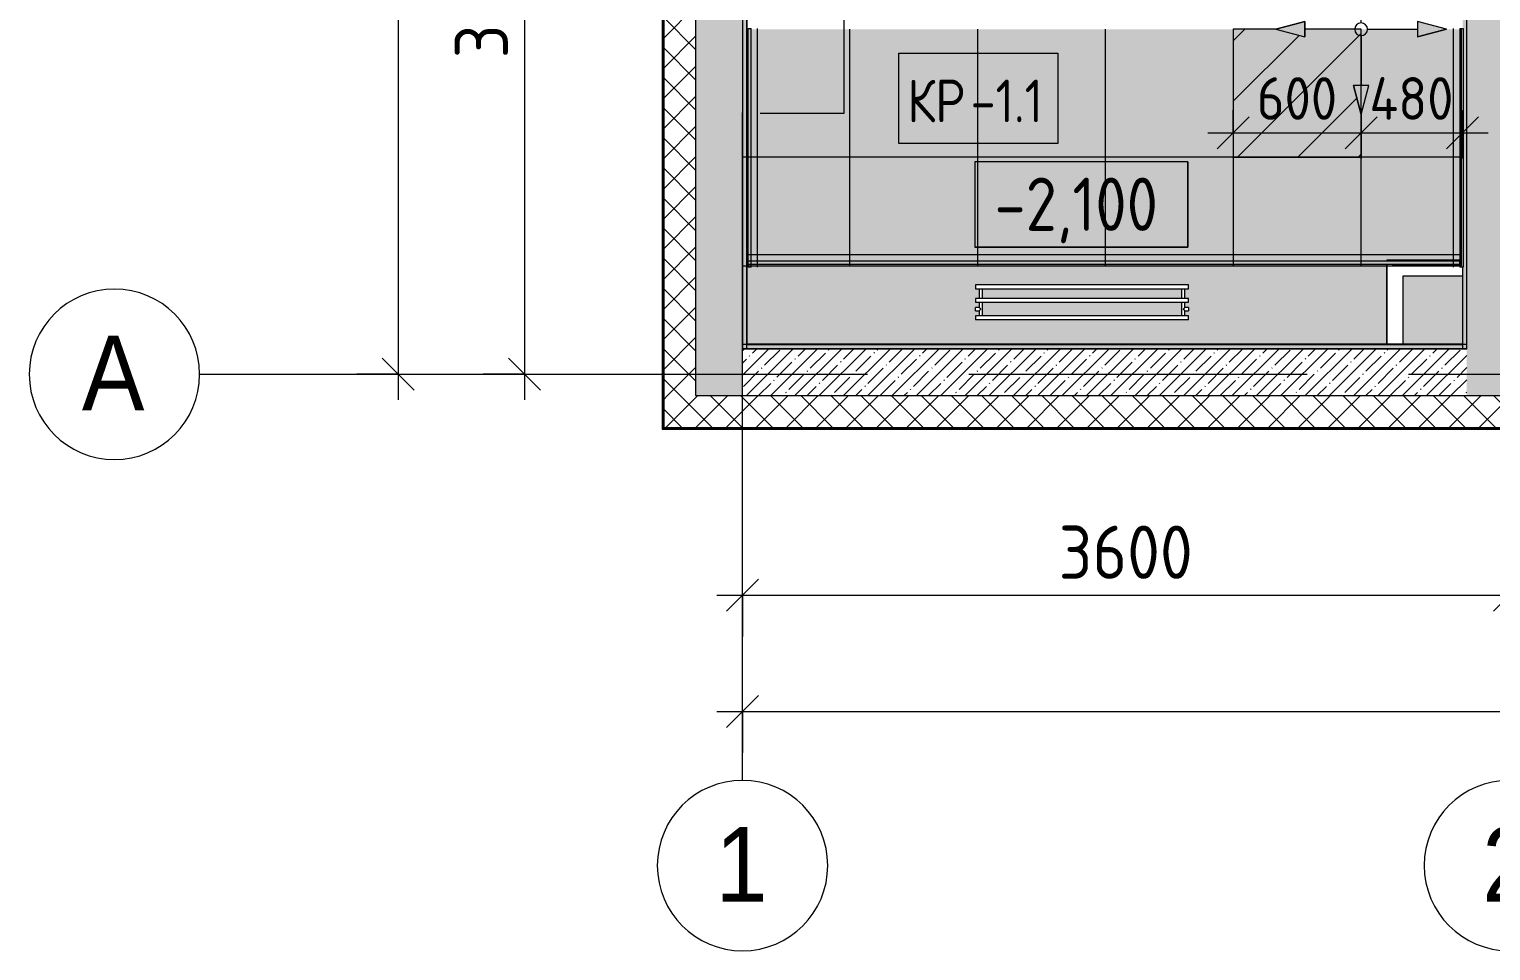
# Model space of a CAD drawing. Header units: millimetres. Extents: x -3238 to 193830, y -8553 to 29000.
# Drawn here: x -3238 to 3622, y -2706 to 1620 of the extents above; entities that cross this region are included whole.
import ezdxf

# ---------------------------------------------------------------- set-up
doc = ezdxf.new("R2010")
doc.units = ezdxf.units.MM
doc.linetypes.add('01 Штрих 2_1', pattern=[300, 200, -100])
doc.linetypes.add('Осевая', pattern=[3175, 635, -476.25, 1587.5, -476.25])
for name, color, linetype, lineweight in [('A-ANNO-DIMS', 7, 'Continuous', 9), ('A-ANNO-DIMS-100', 7, 'Continuous', 9), ('A-DETL', 7, 'Continuous', 9), ('A-DETL-GENF', 7, 'Continuous', 9), ('A-GENM-IDEN', 7, 'Continuous', 9), ('A-WALL', 7, 'Continuous', 9), ('G-ANNO-DIMS', 7, 'Continuous', 9), ('I-WALL', 7, 'Continuous', 9), ('M-EQPM', 7, 'Continuous', 9), ('S-STRS', 7, 'Continuous', 13), ('Оси', 7, 'Continuous', 9), ('Оси-1', 7, 'Continuous', 20), ('Оси-2', 7, 'Осевая', 9)]:
    doc.layers.add(name, color=color, linetype=linetype, lineweight=lineweight)
for name, color, linetype, lineweight, true_color in [('A-DETL-GENF-1', 7, 'Continuous', 9, 0x004000), ('A-DETL-GENF-3', 7, 'Continuous', 9, 0x383838), ('A-GENM-4', 7, 'Continuous', 9, 0xff80c0), ('A-WALL-1', 9, 'Continuous', 9, 0x808080), ('A-WALL-FNSH-1', 9, 'Continuous', 9, 0x808080), ('G-ANNO-TEXT-1', 7, 'Continuous', 9, 0x3c3c3c), ('I-WALL-2', 9, 'Continuous', 9, 0x808080), ('S-STRS-MBND-1', 9, '01 Штрих 2_1', 9, 0x808080)]:
    doc.layers.add(name, color=color, linetype=linetype, lineweight=lineweight, true_color=true_color)
doc.styles.add('Arial', font='arial.ttf', dxfattribs={"width": 0.9, "height": 350})
doc.styles.add('GOST Common', font='GOST_Common.ttf', dxfattribs={"width": 0.9, "height": 250})
doc.styles.add('GOST Common_3', font='GOST_Common.ttf', dxfattribs={"width": 0.9, "height": 200})
doc.styles.add('ISOCPEUR', font='isocpeur.ttf', dxfattribs={"width": 0.9, "height": 250})
doc.styles.add('ISOCPEUR_1', font='isocpeur.ttf', dxfattribs={"width": 0.9, "height": 200})
doc.dimstyles.new('ISO-2_0_0_9К_Средний_округл2', dxfattribs={"dimscale": 304.8, "dimtxt": 199.196235, "dimasz": 0.492126, "dimexe": 0.393701, "dimexo": 0, "dimgap": 0, "dimtad": 1, "dimdec": 0, "dimrnd": 10, "dimzin": 0, "dimdsep": 46, "dimtxsty": 'ISOCPEUR_1', "dimblk1": 'OBLIQUE', "dimblk2": 'OBLIQUE', "dimsah": 1, "dimcen": 0.09, "dimdle": 0.393701, "dimazin": 0, "dimtfac": 1, "dimtdec": 4, "dimtix": 1, "dimtmove": 0, "dimatfit": 3, "dimfxl": 1, "dimtvp": 1, "dimtolj": 1, "dimtzin": 0, "dimarcsym": 2})
doc.dimstyles.new('ISO-2_5_0_9К_БОЛЬШОЙ', dxfattribs={"dimscale": 304.8, "dimtxt": 248.995294, "dimasz": 0.492126, "dimexe": 0.393701, "dimexo": 0.984252, "dimgap": 0, "dimtad": 1, "dimdec": 0, "dimrnd": 10, "dimzin": 0, "dimdsep": 46, "dimtxsty": 'ISOCPEUR', "dimblk1": 'OBLIQUE', "dimblk2": 'OBLIQUE', "dimsah": 1, "dimcen": 0.09, "dimdle": 0.393701, "dimazin": 0, "dimtfac": 1, "dimtdec": 4, "dimtix": 1, "dimtmove": 0, "dimatfit": 3, "dimfxl": 1, "dimtvp": 1, "dimtolj": 1, "dimtzin": 0, "dimarcsym": 2})
doc.dimstyles.new('ISO-2_5_0_9К_БОЛЬШОЙ_1', dxfattribs={"dimscale": 304.8, "dimtxt": 248.995294, "dimasz": 0.492126, "dimexe": 0.393701, "dimexo": 0.984252, "dimgap": 0, "dimtad": 1, "dimdec": 0, "dimrnd": 10, "dimzin": 0, "dimdsep": 46, "dimtxsty": 'ISOCPEUR', "dimblk1": 'OBLIQUE', "dimblk2": 'OBLIQUE', "dimsah": 1, "dimcen": 0.09, "dimdle": 0.393701, "dimazin": 0, "dimtfac": 1, "dimtdec": 4, "dimtix": 1, "dimtmove": 2, "dimatfit": 3, "dimfxl": 1, "dimtvp": 1, "dimtolj": 1, "dimtzin": 0, "dimarcsym": 2})
pattern_1 = [(45, (0, 0), (-70.71068, 70.71068), []), (135, (0, 0), (-70.71068, -70.71068), [])]
pattern_2 = [(45, (0, 0), (-57.0246, 57.0246), []), (45, (57.025, 0), (-57.0246, 57.0246), [100.806, -20.161, 3.353, -16.808])]
pattern_3 = [(0, (0, 0), (121.92, 30.48), [10.058, -81.382, 10.058, -81.382, -487.68]), (0, (0, 0), (121.92, 30.48), [-182.88, 10.058, -172.822, 10.058, -81.382, -213.36]), (0, (0, 0), (121.92, 30.48), [-457.2, 10.058, -50.902, 10.058, -142.342]), (120, (45.72, 15.24), (-87.35645, 90.34582), [10.058, -81.382, 10.058, -81.382, -487.68]), (120, (45.72, 15.24), (-87.35645, 90.34582), [-182.88, 10.058, -172.822, 10.058, -81.382, -213.36]), (120, (45.72, 15.24), (-87.35645, 90.34582), [-457.2, 10.058, -50.902, 10.058, -142.342]), (240, (60.96, 76.2), (-34.56355, -120.82582), [10.058, -81.382, 10.058, -81.382, -487.68]), (240, (60.96, 76.2), (-34.56355, -120.82582), [-182.88, 10.058, -172.822, 10.058, -81.382, -213.36]), (240, (60.96, 76.2), (-34.56355, -120.82582), [-457.2, 10.058, -50.902, 10.058, -142.342])]

# ---------------------------------------------------------------- blocks, each defined once
blk = doc.blocks.new('radiator_prado_classic_z_tip_30_po exemplyaru - Classic Z Тип 30-500-30677907-План устройства полов 2 этажа в осях 1-12')
at = {"layer": 'M-EQPM'}
for p, q in [((0, 228), (0, 210)), ((1000, 228), (0, 228)), ((0, 210), (1000, 210)), ((17.5, 210), (17.5, 164)), ((32.5, 164), (32.5, 210)), ((967.5, 210), (967.5, 164)), ((982.5, 164), (982.5, 210)), ((1000, 210), (1000, 228)), ((1000, 164), (0, 164)), ((0, 164), (0, 146)), ((0, 146), (1000, 146)), ((17.5, 146), (17.5, 121.5)), ((32.5, 82), (32.5, 146)), ((967.5, 146), (967.5, 82)), ((982.5, 121.5), (982.5, 146)), ((1000, 146), (1000, 164)), ((17.5, 121.5), (0, 121.5)), ((17.5, 121.5), (0, 121.5)), ((0, 121.5), (0, 121.2)), ((0, 106.5), (0, 121.5)), ((0, 121.2), (0, 121.2)), ((0, 106.8), (0, 106.5)), ((0, 106.8), (0, 106.8)), ((0, 106.5), (17.5, 106.5)), ((0, 106.5), (17.5, 106.5)), ((1000, 82), (0, 82)), ((0, 82), (0, 64)), ((17.5, 106.5), (17.5, 82)), ((1000, 121.5), (982.5, 121.5)), ((1000, 121.5), (982.5, 121.5)), ((982.5, 82), (982.5, 106.5)), ((982.5, 106.5), (1000, 106.5)), ((982.5, 106.5), (1000, 106.5)), ((1000, 121.5), (1000, 106.5)), ((1000, 121.2), (1000, 121.5)), ((1000, 121.5), (1000, 121.2)), ((1000, 121.2), (1000, 121.5)), ((1000, 106.5), (1000, 106.8)), ((1000, 106.8), (1000, 106.5)), ((1000, 106.5), (1000, 106.8)), ((1000, 64), (1000, 82)), ((1000, 64), (0, 64))]:
    blk.add_line(p, q, dxfattribs=at)
for points, knots in [([(25, 114), (24.5, 114.5), (23.6, 115.4), (22.4, 116.6), (21.6, 117.4), (21.1, 117.9), (20.8, 118.2), (20.5, 118.5), (20.2, 118.8), (19.8, 119.1), (19.6, 119.4), (19.3, 119.7), (19, 120), (18.7, 120.3), (18.5, 120.5), (18.3, 120.7), (18.1, 120.9), (17.9, 121.1), (17.8, 121.2), (17.7, 121.3), (17.5, 121.5), (17.5, 121.5), (17.5, 121.5)], [0, 0, 0, 0, 0.142857, 0.285714, 0.357143, 0.392857, 0.428571, 0.464286, 0.5, 0.535714, 0.571429, 0.607143, 0.642857, 0.678571, 0.714286, 0.75, 0.785714, 0.821429, 0.857143, 0.892857, 0.928571, 1, 1, 1, 1]), ([(17.5, 106.5), (17.5, 106.5), (17.5, 106.5), (17.7, 106.7), (17.8, 106.8), (17.9, 106.9), (18.1, 107.1), (18.3, 107.3), (18.5, 107.5), (18.7, 107.7), (19, 108), (19.3, 108.3), (19.6, 108.6), (19.8, 108.9), (20.3, 109.3), (20.7, 109.7), (21.1, 110.1), (21.6, 110.6), (22.4, 111.4), (23.6, 112.6), (24.5, 113.5), (25, 114)], [0, 0, 0, 0, 0.071429, 0.107143, 0.142857, 0.178571, 0.214286, 0.25, 0.285714, 0.321429, 0.357143, 0.392857, 0.428571, 0.464286, 0.5, 0.571429, 0.607143, 0.642857, 0.714286, 0.857143, 1, 1, 1, 1]), ([(975, 114), (975.5, 114.5), (976.4, 115.4), (977.6, 116.6), (978.4, 117.4), (978.9, 117.9), (979.2, 118.2), (979.5, 118.5), (979.8, 118.8), (980.1, 119.2), (980.4, 119.4), (980.7, 119.7), (981, 120), (981.3, 120.3), (981.5, 120.5), (981.7, 120.7), (981.9, 120.9), (982.1, 121.1), (982.2, 121.2), (982.3, 121.3), (982.5, 121.5), (982.5, 121.5), (982.5, 121.5)], [0, 0, 0, 0, 0.142857, 0.285714, 0.357143, 0.392857, 0.428571, 0.464286, 0.5, 0.535714, 0.571429, 0.607143, 0.642857, 0.678571, 0.714286, 0.75, 0.785714, 0.821429, 0.857143, 0.892857, 0.928571, 1, 1, 1, 1]), ([(982.5, 106.5), (982.5, 106.5), (982.5, 106.5), (982.3, 106.7), (982.2, 106.8), (982.1, 106.9), (981.9, 107.1), (981.7, 107.3), (981.5, 107.5), (981.3, 107.7), (981, 108), (980.7, 108.3), (980.4, 108.6), (980.1, 108.8), (979.7, 109.3), (979.3, 109.7), (978.9, 110.1), (978.4, 110.6), (977.6, 111.4), (976.4, 112.6), (975.5, 113.5), (975, 114)], [0, 0, 0, 0, 0.071429, 0.107143, 0.142857, 0.178571, 0.214286, 0.25, 0.285714, 0.321429, 0.357143, 0.392857, 0.428571, 0.464286, 0.5, 0.571429, 0.607143, 0.642857, 0.714286, 0.857143, 1, 1, 1, 1])]:
    blk.add_open_spline(points, degree=3, knots=knots, dxfattribs=at)
blk = doc.blocks.new('Плинтус - Плинтус_для ЛК-32859042-План устройства полов 2 этажа в осях 1-12')
at = {"layer": 'A-GENM-4'}
blk.add_hatch(color=256, dxfattribs=at).paths.add_polyline_path([(0, -15), (1120, -15), (1120, 0), (0, 0)])
for p, q in [((0, 0), (6.7, 0)), ((0, -15), (0, 0)), ((0, -15), (6.7, -15)), ((0, -45), (6.7, -45)), ((6.7, 0), (1116.7, 0)), ((6.7, -15), (1116.7, -15)), ((6.7, -45), (1116.7, -45)), ((1116.7, 0), (1120, 0)), ((1116.7, -15), (1120, -15)), ((1116.7, -45), (1120, -45)), ((1120, 0), (1120, -15))]:
    blk.add_line(p, q, dxfattribs=at)
blk = doc.blocks.new('Плинтус - Плинтус_для ЛК-32859041-План устройства полов 2 этажа в осях 1-12')
at = {"layer": 'A-GENM-4'}
blk.add_hatch(color=256, dxfattribs=at).paths.add_polyline_path([(0, 0), (0, -15), (3340, -15), (3340, 0), (647.4, 0)])
for p, q in [((0, 0), (3340, 0)), ((0, -15), (0, 0)), ((0, -15), (3340, -15)), ((0, -45), (3340, -45)), ((3340, 0), (3340, -15))]:
    blk.add_line(p, q, dxfattribs=at)
blk = doc.blocks.new('Плинтус - Плинтус_для ЛК-32859040-План устройства полов 2 этажа в осях 1-12')
at = {"layer": 'A-GENM-4'}
blk.add_hatch(color=256, dxfattribs=at).paths.add_polyline_path([(0, 7.8), (0, 0), (1120, 0), (1120, 15), (0, 15)])
for p, q in [((0, 45), (6.7, 45)), ((0, 0), (0, 15)), ((6.7, 15), (0, 15)), ((1120, 0), (0, 0)), ((6.7, 45), (1116.7, 45)), ((1116.7, 15), (6.7, 15)), ((1116.7, 45), (1120, 45)), ((1120, 15), (1116.7, 15)), ((1120, 15), (1120, 0))]:
    blk.add_line(p, q, dxfattribs=at)
blk = doc.blocks.new('Начало раскладки_красным - Начало раскладки_красным-V120-План устройства полов 2 этажа в осях 1-12')
at = {"layer": 'A-DETL-GENF'}
for points in [[(0, 400), (-36.2, 264.8), (36.2, 264.8), (3.5, 386.9)], [(-264.8, 36.2), (-400, 0), (-264.8, -36.2), (-264.8, 0)], [(264.8, 36.2), (264.8, -36.2), (400, 0)], [(-36.2, -264.8), (0, -400), (36.2, -264.8)]]:
    blk.add_hatch(color=256, dxfattribs=at).paths.add_polyline_path(points)
for p, q in [((0, 400), (-36.2, 264.8)), ((0, 400), (-36.2, 264.8)), ((36.2, 264.8), (0, 400)), ((0, 400), (36.2, 264.8)), ((-36.2, 264.8), (36.2, 264.8)), ((-36.2, 264.8), (36.2, 264.8)), ((0, 30), (0, 264.8)), ((-264.8, 36.2), (-400, 0)), ((-400, 0), (-264.8, 36.2)), ((-264.8, 0), (-264.8, 36.2)), ((-264.8, 0), (-264.8, 36.2)), ((-30, 0), (-264.8, 0)), ((30, 0), (264.8, 0)), ((264.8, 36.2), (264.8, 0)), ((400, 0), (264.8, 36.2)), ((400, 0), (264.8, 36.2)), ((264.8, 0), (264.8, 36.2)), ((264.8, 0), (264.8, -36.2)), ((400, 0), (264.8, -36.2)), ((264.8, -36.2), (264.8, 0)), ((-400, 0), (-264.8, -36.2)), ((-400, 0), (-264.8, -36.2)), ((-264.8, -36.2), (-264.8, 0)), ((-264.8, -36.2), (-264.8, 0)), ((0, -30), (0, -264.8)), ((264.8, -36.2), (400, 0)), ((36.2, -264.8), (-36.2, -264.8)), ((-36.2, -264.8), (0, -400)), ((0, -400), (-36.2, -264.8)), ((-36.2, -264.8), (36.2, -264.8)), ((0, -400), (36.2, -264.8)), ((0, -400), (36.2, -264.8))]:
    blk.add_line(p, q, dxfattribs=at)
for start, end in [(0, 180), (180, 0)]:
    blk.add_arc((0, 0), 30, start, end, dxfattribs=at)
blk = doc.blocks.new('Ось сетки - D8-29747960-План устройства полов 2 этажа в осях 1-12')
at = {"layer": 'Оси-1'}
for start, end in [(360, 180), (180, 360)]:
    blk.add_arc((0, 0), 4, start, end, dxfattribs=at)
blk = doc.blocks.new('DIMBLOCK1-План устройства полов 2 этажа в осях 1-12')
at = {"layer": 'A-ANNO-DIMS-100'}
for p, q in [((110, -1230.7), (110, -916.8)), ((3710, -1230.7), (3710, -916.8)), ((-10, -1036.8), (3710, -1036.8)), ((110, -1036.8), (110, -1230.7)), ((3710, -1036.8), (3710, -1230.7))]:
    blk.add_line(p, q, dxfattribs=at)
at = {"layer": 'A-ANNO-DIMS-100', "lineweight": 20}
for p, q in [((110, -1036.8), (185, -961.8)), ((3710, -1036.8), (3785, -961.8)), ((110, -1036.8), (35, -1111.8)), ((3710, -1036.8), (3635, -1111.8))]:
    blk.add_line(p, q, dxfattribs=at)
at = {"layer": 'A-ANNO-DIMS-100', "color": 0, "insert": (1594, -710.2), "char_height": 250, "width": 758.478, "attachment_point": 1, "line_spacing_factor": 1.149209, "style": 'ISOCPEUR'}
blk.add_mtext('3600', dxfattribs=at)
blk = doc.blocks.new('_Oblique')
at = {"color": 0, "linetype": 'ByBlock', "lineweight": -2}
blk.add_line((-0.5, -0.5), (0.5, 0.5), dxfattribs=at)
blk = doc.blocks.new('DIMBLOCK23-План устройства полов 2 этажа в осях 1-12')
at = {"layer": 'A-ANNO-DIMS-100', "lineweight": 20}
for p, q in [((-914.1, 3600), (-989.1, 3675)), ((-914.1, 3600), (-839.1, 3525)), ((-914.1, 0), (-989.1, 75)), ((-914.1, 0), (-839.1, -75))]:
    blk.add_line(p, q, dxfattribs=at)
at = {"layer": 'A-ANNO-DIMS-100'}
for p, q in [((-1108, 3600), (-794.1, 3600)), ((-914.1, 3600), (-1108, 3600)), ((-914.1, 3600), (-914.1, -120)), ((-1108, 0), (-794.1, 0)), ((-914.1, 0), (-1108, 0))]:
    blk.add_line(p, q, dxfattribs=at)
at = {"layer": 'A-ANNO-DIMS-100', "color": 0, "insert": (-1240.7, 1484), "char_height": 250, "width": 758.478, "attachment_point": 1, "rotation": 90, "line_spacing_factor": 1.149209, "style": 'ISOCPEUR'}
blk.add_mtext('3600', dxfattribs=at)
blk = doc.blocks.new('DIMBLOCK24-План устройства полов 2 этажа в осях 1-12')
at = {"layer": 'A-ANNO-DIMS-100'}
for p, q in [((-1507, 27120), (-1507, -120)), ((-1700.9, 27000), (-1387, 27000)), ((-1507, 27000), (-1700.9, 27000)), ((-1700.9, 0), (-1387, 0)), ((-1507, 0), (-1700.9, 0))]:
    blk.add_line(p, q, dxfattribs=at)
at = {"layer": 'A-ANNO-DIMS-100', "lineweight": 20}
for p, q in [((-1507, 27000), (-1582, 27075)), ((-1507, 27000), (-1432, 26925)), ((-1507, 0), (-1582, 75)), ((-1507, 0), (-1432, -75))]:
    blk.add_line(p, q, dxfattribs=at)
at = {"layer": 'A-ANNO-DIMS-100', "color": 0, "insert": (-1833.6, 13572), "char_height": 250, "width": 948.097, "attachment_point": 1, "rotation": 90, "line_spacing_factor": 1.149209, "style": 'ISOCPEUR'}
blk.add_mtext('27000', dxfattribs=at)
blk = doc.blocks.new('DIMBLOCK25-План устройства полов 2 этажа в осях 1-12')
at = {"layer": 'A-ANNO-DIMS-100'}
for p, q in [((110, -1777), (110, -1463.1)), ((38310, -1777), (38310, -1463.1)), ((-10, -1583.1), (38430, -1583.1)), ((110, -1583.1), (110, -1777)), ((38310, -1583.1), (38310, -1777))]:
    blk.add_line(p, q, dxfattribs=at)
at = {"layer": 'A-ANNO-DIMS-100', "lineweight": 20}
for p, q in [((110, -1583.1), (185, -1508.1)), ((38310, -1583.1), (38385, -1508.1)), ((110, -1583.1), (35, -1658.1)), ((38310, -1583.1), (38235, -1658.1))]:
    blk.add_line(p, q, dxfattribs=at)
at = {"layer": 'A-ANNO-DIMS-100', "color": 0, "insert": (18815, -1256.5), "char_height": 250, "width": 948.097, "attachment_point": 1, "line_spacing_factor": 1.149209, "style": 'ISOCPEUR'}
blk.add_mtext('38200', dxfattribs=at)
blk = doc.blocks.new('DIMBLOCK50-План устройства полов 2 этажа в осях 1-12')
at = {"layer": 'A-ANNO-DIMS-100'}
for p, q in [((2413.7, 1239.7), (2413.7, 1013.6)), ((2413.7, 1133.6), (2413.7, 1239.7)), ((3014, 1220), (3014, 1013.6)), ((3014, 1133.6), (3014, 1220)), ((2293.7, 1133.6), (3014, 1133.6))]:
    blk.add_line(p, q, dxfattribs=at)
at = {"layer": 'A-ANNO-DIMS-100', "lineweight": 20}
for p, q in [((2413.7, 1133.6), (2488.7, 1208.6)), ((3014, 1133.6), (3089, 1208.6)), ((2413.7, 1133.6), (2338.7, 1058.6)), ((3014, 1133.6), (2939, 1058.6))]:
    blk.add_line(p, q, dxfattribs=at)
at = {"layer": 'A-ANNO-DIMS-100', "color": 0, "insert": (2524.3, 1394.9), "char_height": 200, "width": 455.087, "attachment_point": 1, "line_spacing_factor": 1.149209, "style": 'ISOCPEUR_1'}
blk.add_mtext('600', dxfattribs=at)
blk = doc.blocks.new('DIMBLOCK51-План устройства полов 2 этажа в осях 1-12')
at = {"layer": 'A-ANNO-DIMS-100'}
for p, q in [((3490, 1239.7), (3490, 1013.6)), ((3490, 1133.6), (3490, 1239.7)), ((3014, 1220), (3014, 1013.6)), ((3014, 1133.6), (3014, 1220)), ((3014, 1133.6), (3610, 1133.6))]:
    blk.add_line(p, q, dxfattribs=at)
at = {"layer": 'A-ANNO-DIMS-100', "lineweight": 20}
for p, q in [((3014, 1133.6), (3089, 1208.6)), ((3490, 1133.6), (3565, 1208.6)), ((3014, 1133.6), (2939, 1058.6)), ((3490, 1133.6), (3415, 1058.6))]:
    blk.add_line(p, q, dxfattribs=at)
at = {"layer": 'A-ANNO-DIMS-100', "color": 0, "insert": (3052.8, 1394.9), "char_height": 200, "width": 478.071, "attachment_point": 1, "line_spacing_factor": 1.149209, "style": 'ISOCPEUR_1'}
blk.add_mtext('480', dxfattribs=at)
blk = doc.blocks.new('Высотные отметки - 10х4_h_-17668695-План устройства полов 2 этажа в осях 1-12')
at = {"layer": 'G-ANNO-DIMS'}
for p, q in [((-5, 4), (-5, 0)), ((5, 4), (-5, 4)), ((5, 4), (-5, 4)), ((-5, 4), (-5, 0)), ((5, 4), (5, 0)), ((5, 0), (5, 4)), ((5, 0), (-5, 0)), ((-5, 0), (5, 0))]:
    blk.add_line(p, q, dxfattribs=at)

msp = doc.modelspace()

# ---------------------------------------------------------------- hatches: boundary and pattern name
at = {"layer": 'A-DETL-GENF-1'}
h = msp.add_hatch(dxfattribs=at)
h.set_pattern_fill('FP_128', color=256, style=0, pattern_type=2)
h.set_pattern_definition([(45, (0, 0), (-141.421, 141.421), [])])
h.paths.add_polyline_path([(2977.8, 1020), (3014, 1020), (3014, 1220), (2977.8, 1355.2), (3014, 1355.2), (3014, 1620), (2749.2, 1620), (2749.2, 1583.8), (2614, 1620), (2413.7, 1620), (2413.7, 1020), (2828.3, 1020)])
at = {"layer": 'A-DETL-GENF-3'}
h = msp.add_hatch(dxfattribs=at)
h.set_pattern_fill('FP_131', color=256, style=0, pattern_type=2)
h.set_pattern_definition([(0, (13.74, 420), (0, 600), []), (90, (13.74, 420), (-600, 4e-14), [])])
h.paths.add_polyline_path([(2161.2, 510), (3484.5, 510), (3484.5, 1620), (110, 1620), (110, 510), (1494.2, 510)])
at = {"layer": 'A-WALL'}
h = msp.add_hatch(dxfattribs=at)
h.set_pattern_fill('FP_14', color=256, style=0, pattern_type=2)
h.set_pattern_definition(pattern_1)
h.paths.add_polyline_path([(-110, -100), (-110, 5220), (-260, 5220), (-260, -100)])
h.paths.add_polyline_path([(-110, 7320), (-110, 8520), (-260, 8520), (-260, 7320)])
h.paths.add_polyline_path([(-110, 10620), (-110, 11520), (-260, 11520), (-260, 10620)])
h.paths.add_polyline_path([(-110, 13120), (-110, 15350), (-260, 15350), (-260, 13120)])
h = msp.add_hatch(dxfattribs=at)
h.set_pattern_fill('FP_14', color=256, style=0, pattern_type=2)
h.set_pattern_definition(pattern_1)
h.paths.add_polyline_path([(38650, -250), (38650, -100), (37990, -100), (37990, -250)])
h.paths.add_polyline_path([(35890, -250), (35890, -100), (34770, -100), (34770, -250), (34846, -250)])
h.paths.add_polyline_path([(33511.9, -250), (33870, -250), (33870, -100), (33010, -100), (33010, -250)])
h.paths.add_polyline_path([(30910, -250), (30910, -100), (29209.7, -100), (29209.7, -250), (30843.8, -250)])
h.paths.add_polyline_path([(26409.7, -250), (26409.7, -100), (24810, -100), (24810, -250), (26174.5, -250)])
h.paths.add_polyline_path([(22172.3, -250), (22710, -250), (22710, -100), (21610, -100), (21610, -250), (21838.8, -250)])
h.paths.add_polyline_path([(18170.1, -250), (18810, -250), (18810, -100), (18160, -100), (18160, -250)])
h.paths.add_polyline_path([(16110, -250), (17260, -250), (17260, -100), (16110, -100)])
h.paths.add_polyline_path([(13010, -250), (13010, -100), (11660, -100), (11660, -250), (12833.8, -250)])
h.paths.add_polyline_path([(8164.6, -250), (8560, -250), (8560, -100), (4630, -100), (4630, -250), (6830.5, -250)])
h.paths.add_polyline_path([(3730, -250), (3730, -100), (-260, -100), (-260, -250), (3495.3, -250)])
at = {"layer": 'I-WALL'}
h = msp.add_hatch(dxfattribs=at)
h.set_pattern_fill('FP_17', color=256, style=0, pattern_type=2)
h.set_pattern_definition(pattern_2)
h.paths.add_polyline_path([(110, -100), (110, 5220), (-110, 5220), (-110, -100)])
h.paths.add_polyline_path([(110, 7320), (110, 7900), (-110, 7900), (-110, 7320)])
h = msp.add_hatch(dxfattribs=at)
h.set_pattern_fill('FP_17', color=256, style=0, pattern_type=2)
h.set_pattern_definition(pattern_2)
h.paths.add_polyline_path([(3730, -100), (3730, 7900), (3510, 7900), (3510, -100)])
h = msp.add_hatch(dxfattribs=at)
h.set_pattern_fill('FP_17', color=256, style=0, pattern_type=2)
h.set_pattern_definition(pattern_2)
h.paths.add_polyline_path([(2828.3, -100), (3510, -100), (3510, 120), (110, 120), (110, -100), (1494.2, -100)])
at = {"layer": 'I-WALL-2'}
h = msp.add_hatch(dxfattribs=at)
h.set_pattern_fill('FP_99', color=256, style=0, pattern_type=2)
h.set_pattern_definition(pattern_3)
h.paths.add_polyline_path([(130, 120), (130, 5220), (110, 5220), (110, 120)])
h.paths.add_polyline_path([(130, 7320), (130, 7660), (110, 7659), (110, 7320)])
h = msp.add_hatch(dxfattribs=at)
h.set_pattern_fill('FP_99', color=256, style=0, pattern_type=2)
h.set_pattern_definition(pattern_3)
h.paths.add_polyline_path([(3510, 120), (3510, 7660), (3490, 7659), (3490, 1623.3), (3492.3, 1623.3), (3491.6, 503.3), (3490, 503.3), (3490, 120), (3495.3, 120)])
h = msp.add_hatch(dxfattribs=at)
h.set_pattern_fill('FP_99', color=256, style=0, pattern_type=2)
h.set_pattern_definition(pattern_3)
h.paths.add_polyline_path([(3510, 120), (3510, 140), (110, 140), (110, 120), (3495.3, 120)])
at = {"layer": 'S-STRS'}
h = msp.add_hatch(color=256, dxfattribs=at)
h.paths.add_polyline_path([(131, 140), (3135, 140), (3135, 516.1), (150.7, 516.1), (150.7, 503.3), (135.7, 503.3), (135.7, 1620), (130, 1620), (130.7, 140)])
h.paths.add_polyline_path([(3210, 140), (3490, 141), (3489, 460), (3210, 460), (3210, 186.7)])
h.paths.add_polyline_path([(1203.8, 256), (1203.8, 274), (1221.3, 274), (1221.3, 298.8), (1203.8, 299.5), (1204.4, 313.2), (1221.3, 313.5), (1221.3, 338), (1203.8, 338), (1203.8, 356), (1221.3, 356), (1221.3, 402), (1203.8, 402), (1203.8, 420), (2203.8, 420), (2203.8, 402), (2186.3, 402), (2186.3, 356), (2203.8, 356), (2203.8, 338), (2186.3, 338), (2186.3, 313.2), (2203.8, 312.5), (2203.8, 298.8), (2186.3, 298.5), (2186.3, 274), (2203.8, 274), (2203.8, 256), (1327.5, 256)])
h.paths.add_polyline_path([(2161.2, 274), (2171.3, 274), (2171.3, 338), (1236.3, 338), (1236.3, 274), (1494.2, 274)])
h.paths.add_polyline_path([(2181.6, 303.1), (2180.2, 307.4), (2178.8, 306), (2180.7, 304.1)])
h.paths.add_polyline_path([(2161.2, 356), (2171.3, 356), (2171.3, 402), (1236.3, 402), (1236.3, 356), (1494.2, 356)])
h.paths.add_polyline_path([(1160.7, 531.1), (3135, 531.1), (3135, 535), (3477.3, 536), (3477.3, 1620), (3414, 1620), (3278.8, 1583.8), (3278.8, 1620), (2749.2, 1620), (2749.2, 1583.8), (2614, 1620), (150.7, 1620), (150.7, 531.1), (827.2, 531.1)])
h.paths.add_polyline_path([(3014, 1220), (2977.8, 1355.2), (3050.2, 1355.2), (3017.5, 1233.1)])

# ---------------------------------------------------------------- linework, layer by layer
at = {"layer": 'A-DETL'}
for p, q in [((110, 1620), (110, 510)), ((2614, 1620), (2413.7, 1620)), ((2413.7, 1620), (2413.7, 1020)), ((3014, 1620), (2749.2, 1620)), ((3014, 1355.2), (3014, 1620)), ((3484.5, 510), (3484.5, 1620)), ((3014, 1020), (3014, 1220)), ((2413.7, 1020), (3014, 1020)), ((110, 510), (3484.5, 510))]:
    msp.add_line(p, q, dxfattribs=at)
at = {"layer": 'A-GENM-IDEN'}
for p, q in [((586.4, 1225.5), (586.4, 1776.1)), ((193, 1225.5), (586.4, 1225.5))]:
    msp.add_line(p, q, dxfattribs=at)
at = {"layer": 'A-WALL'}
for p, q in [((3510, 120), (3510, 7680)), ((-263, 5220), (-263, -253)), ((-260, 5220), (-260, -250)), ((-110, 5220), (-110, -100)), ((110, 5220), (110, 120)), ((2881, 140), (110, 140)), ((131, 141), (131, 140)), ((131, 140), (3135, 140)), ((3510, 120), (110, 120)), ((110, 120), (3510, 120)), ((-263, -253), (3730, -253)), ((-260, -250), (3730, -250))]:
    msp.add_line(p, q, dxfattribs=at)
at = {"layer": 'A-WALL-1'}
for p, q in [((130, 120), (130, 5220)), ((3490, 503.3), (3490, 120)), ((3510, 140), (3490, 140)), ((-110, -100), (3730, -100))]:
    msp.add_line(p, q, dxfattribs=at)
at = {"layer": 'A-WALL-FNSH-1'}
for p, q in [((-268, 5220), (-268, -258)), ((130, 5220), (130, 140)), ((131, 141), (131, 3689.6)), ((130, 510.5), (131, 510.5)), ((3134, 536), (3134, 531.1)), ((3477.3, 536), (3134, 536)), ((3134, 516.1), (3134, 140)), ((3135, 140), (3135, 516.1)), ((3135, 141), (131, 141)), ((2881, 141), (2881, 140)), ((3490, 141), (2881, 141)), ((2881, 140), (3490, 140)), ((-268, -258), (3730, -258))]:
    msp.add_line(p, q, dxfattribs=at)
at = {"layer": 'G-ANNO-TEXT-1', "flags": 128}
msp.add_lwpolyline([(843.5, 1507.9), (1590.4, 1507.9), (1590.4, 1083.9), (843.5, 1083.9)], close=True, dxfattribs=at)
at = {"layer": 'I-WALL'}
for p, q in [((3135, 535), (3477.3, 535)), ((3135, 535), (3135, 531.1)), ((3160, 511), (3477.3, 511)), ((3160, 510), (3160, 511)), ((3477.3, 510), (3160, 510)), ((3490, 460), (3210, 460)), ((3210, 460), (3210, 140)), ((3135, 139.9), (3135, 140))]:
    msp.add_line(p, q, dxfattribs=at)
at = {"layer": 'S-STRS-MBND-1'}
for p, q in [((110, 1620), (110, 510)), ((3510, 120), (3510, 1620)), ((110, 510), (110, 120)), ((110, 120), (3510, 120))]:
    msp.add_line(p, q, dxfattribs=at)
at = {"layer": 'Оси'}
for p, q in [((110, -1906.3), (110, 593.7)), ((-2438.4, 0), (61.6, 0))]:
    msp.add_line(p, q, dxfattribs=at)
at = {"layer": 'Оси-2'}
for p, q in [((110, 593.7), (110, 12880)), ((61.6, 0), (36030, 0))]:
    msp.add_line(p, q, dxfattribs=at)

# ---------------------------------------------------------------- block references
at = {"layer": 'A-DETL-GENF', "rotation": 180}
msp.add_blockref('Начало раскладки_красным - Начало раскладки_красным-V120-План устройства полов 2 этажа в осях 1-12', (3014, 1620), dxfattribs=at)
at = {"layer": 'A-GENM-4'}
for name, p, rotation in [('Плинтус - Плинтус_для ЛК-32859042-План устройства полов 2 этажа в осях 1-12', (135.7, 503.3), 89.99999999999991), ('Плинтус - Плинтус_для ЛК-32859040-План устройства полов 2 этажа в осях 1-12', (3492.3, 503.3), 90.0000000000001), ('Плинтус - Плинтус_для ЛК-32859041-План устройства полов 2 этажа в осях 1-12', (3475.7, 516.1), 180)]:
    msp.add_blockref(name, p, dxfattribs=dict(at, rotation=rotation))
at = {"layer": 'G-ANNO-DIMS', "xscale": 99.99999999999993, "yscale": 99.99999999999993, "zscale": 99.99999999999993}
msp.add_blockref('Высотные отметки - 10х4_h_-17668695-План устройства полов 2 этажа в осях 1-12', (1700.2, 596.7), dxfattribs=at)
at = {"layer": 'M-EQPM'}
msp.add_blockref('radiator_prado_classic_z_tip_30_po exemplyaru - Classic Z Тип 30-500-30677907-План устройства полов 2 этажа в осях 1-12', (1203.8, 192), dxfattribs=at)
at = {"layer": 'Оси-1', "xscale": 99.99999999999993, "yscale": 99.99999999999993, "zscale": 99.99999999999993, "rotation": 269.9999999999994}
msp.add_blockref('Ось сетки - D8-29747960-План устройства полов 2 этажа в осях 1-12', (-2838.4, 0), dxfattribs=at)
at = {"layer": 'Оси-1', "xscale": 99.99999999999993, "yscale": 99.99999999999993, "zscale": 99.99999999999993}
for p in [(110, -2306.3), (3710, -2306.3)]:
    msp.add_blockref('Ось сетки - D8-29747960-План устройства полов 2 этажа в осях 1-12', p, dxfattribs=at)

# ---------------------------------------------------------------- texts
at = {"layer": 'G-ANNO-DIMS', "insert": (1292.9, 923.4), "char_height": 250, "width": 977.532, "attachment_point": 1, "line_spacing_factor": 1.022761, "style": 'GOST Common'}
msp.add_mtext('-2,100', dxfattribs=at)
at = {"layer": 'G-ANNO-TEXT-1', "char_height": 200, "attachment_point": 1, "style": 'GOST Common_3'}
for s, insert, width in [('КР', (883.5, 1383.5), 360.759), ('-1.1', (1181.1, 1383.5), 440.126)]:
    msp.add_mtext(s, dxfattribs=dict(at, insert=insert, width=width))
at = {"layer": 'Оси', "char_height": 350, "attachment_point": 1, "style": 'Arial'}
for s, insert, width in [('\\fArial|b0|i0|c204|p34|;\\W.9;А', (-2991.2, 181), 360.759), ('\\fArial|b0|i0|c204|p34|;\\W.9;1', (-17.5, -2125.6), 303.038), ('\\fArial|b0|i0|c204|p34|;\\W.9;2', (3582.5, -2125.6), 303.038)]:
    msp.add_mtext(s, dxfattribs=dict(at, insert=insert, width=width))

# ---------------------------------------------------------------- dimensions: what is measured, and where the dimension line sits
at = {"layer": 'A-ANNO-DIMS'}
dim = msp.add_linear_dim(base=(-1507, 0), p1=(-1400.9, 27000), p2=(-1400.9, 0), angle=90, dimstyle='ISO-2_5_0_9К_БОЛЬШОЙ_1', override={"dimpost": '<>', "dimfxl": 26999.999823}, dxfattribs=at)
dim.commit()
dim.dimension.update_dxf_attribs({"geometry": 'DIMBLOCK24-План устройства полов 2 этажа в осях 1-12', "text_midpoint": (-1667, 14046), "dimtype": 160, "text_rotation": 90})
dim = msp.add_linear_dim(base=(-914.1, 0), p1=(-808, 3600), p2=(-808, 0), angle=90, dimstyle='ISO-2_5_0_9К_БОЛЬШОЙ', override={"dimpost": '<>', "dimfxl": 3600}, dxfattribs=at)
dim.commit()
dim.dimension.update_dxf_attribs({"geometry": 'DIMBLOCK23-План устройства полов 2 этажа в осях 1-12', "text_midpoint": (-1039.1, 1800)})
for base, p1, p2, dimstyle, override, picture, middle in [((3014, 1133.6), (2413.7, 1239.7), (3014, 1220), 'ISO-2_0_0_9К_Средний_округл2', {"dimpost": '<>', "dimfxl": 600.579799}, 'DIMBLOCK50-План устройства полов 2 этажа в осях 1-12', (2713.9, 1233.6)), ((3490, 1133.6), (3014, 1220), (3490, 1239.7), 'ISO-2_0_0_9К_Средний_округл2', {"dimpost": '<>', "dimfxl": 476.407604}, 'DIMBLOCK51-План устройства полов 2 этажа в осях 1-12', (3252, 1233.6)), ((3710, -1036.8), (110, -930.7), (3710, -930.7), 'ISO-2_5_0_9К_БОЛЬШОЙ', {"dimpost": '<>', "dimfxl": 3599.999993}, 'DIMBLOCK1-План устройства полов 2 этажа в осях 1-12', (1910, -911.8)), ((38310, -1583.1), (110, -1477), (38310, -1477), 'ISO-2_5_0_9К_БОЛЬШОЙ', {"dimpost": '<>', "dimfxl": 38199.999966}, 'DIMBLOCK25-План устройства полов 2 этажа в осях 1-12', (19210, -1458.1))]:
    dim = msp.add_linear_dim(base=base, p1=p1, p2=p2, dimstyle=dimstyle, override=override, dxfattribs=at)
    dim.commit()
    dim.dimension.update_dxf_attribs({"geometry": picture, "text_midpoint": middle})

doc.saveas('drawing.dxf')
